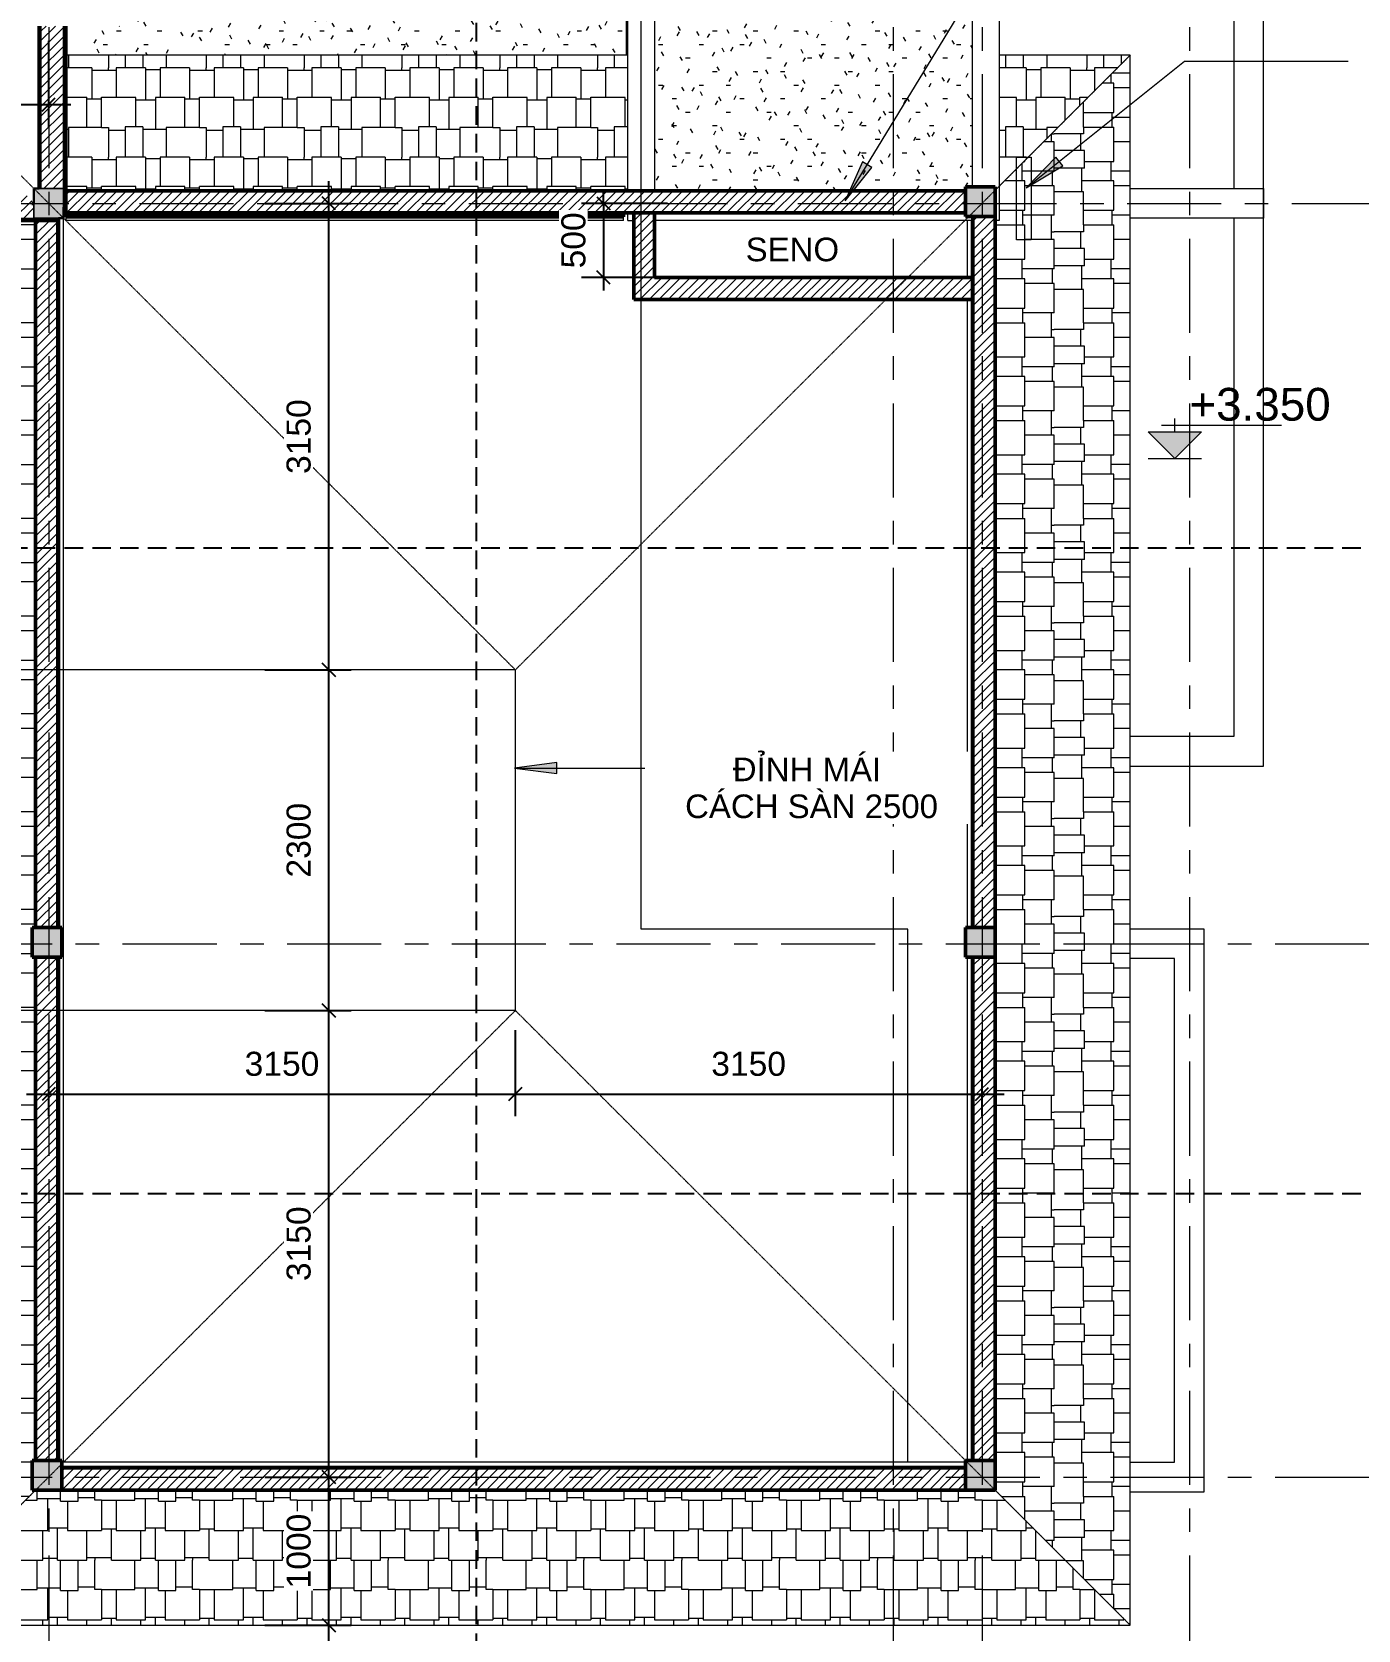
# Model space of a CAD drawing. Header units: millimetres. Extents: x 2164007 to 2324354, y -2513385 to -2308978.
# Drawn here: x 2262794 to 2271746, y -2392511 to -2381721 of the extents above; entities that cross this region are included whole.
import ezdxf

# ---------------------------------------------------------------- set-up
doc = ezdxf.new("R2010")
doc.units = ezdxf.units.MM
for name, pattern in [('DASHED2', [0.375, 0.25, -0.125]), ('Grid Line', [22.225, 12.7, -3.175, 3.175, -3.175]), ('HIDDEN2', [0.1875, 0.125, -0.0625]), ('IMPORT-ACAD_ISO10W100 _2_', [6, 4, -1, 0, -1])]:
    doc.linetypes.add(name, pattern=pattern)
for name, color, linetype, lineweight in [('A-ANNO-DIMS', 211, 'Continuous', 9), ('A-DETL', 8, 'Continuous', 9), ('A-DETL-GENF', 8, 'Continuous', 9), ('A-DETL-MEDM', 33, 'Continuous', 20), ('A-DETL-THIN', 151, 'Continuous', 9), ('A-DETL-WIDE', 214, 'Continuous', 50), ('A-FLOR', 8, 'Continuous', 13), ('A-FLOR-PATT', 8, 'Continuous', 13), ('A-ROOF', 8, 'Continuous', 13), ('A-ROOF-PATT', 8, 'Continuous', 13), ('A-WALL', 113, 'Continuous', 20), ('A-WALL-PATT', 8, 'Continuous', 50), ('G-ANNO-DIMS', 111, 'Continuous', 9), ('G-ANNO-TEXT', 231, 'Continuous', 9), ('S-COLS', 52, 'Continuous', 9), ('S-GRID', 8, 'Continuous', 9)]:
    doc.layers.add(name, color=color, linetype=linetype, lineweight=lineweight)
doc.layers.add('NETGIONG', color=21, linetype='HIDDEN2')
doc.styles.add('Arial_1', font='arial.ttf', dxfattribs={"height": 162.282934})
doc.styles.add('Arial_3', font='arial.ttf', dxfattribs={"height": 177.035928})
doc.dimstyles.new('Dim_dai_ca_vu_1', dxfattribs={"dimscale": 304.8, "dimtxt": 165, "dimasz": 0.292969, "dimexe": 0.492126, "dimexo": 0.0625, "dimgap": 0.393701, "dimtad": 1, "dimdec": 0, "dimzin": 0, "dimdsep": 46, "dimtxsty": 'Arial_1', "dimblk1": 'OBLIQUE', "dimblk2": 'OBLIQUE', "dimsah": 1, "dimcen": 0.09, "dimdle": 0.492126, "dimadec": 0, "dimazin": 0, "dimtfac": 1, "dimtdec": 4, "dimtix": 1, "dimtmove": 0, "dimatfit": 3, "dimfxl": 0.984252, "dimfxlon": 1, "dimtvp": 1, "dimtfill": 1, "dimtolj": 1, "dimtzin": 0, "dimarcsym": 2})
pattern_1 = [(0, (2260622.27, -2390948.96), (365.76, 91.44), [30.175, -244.145, 30.175, -244.145, -1463.04]), (0, (2260622.27, -2390948.96), (365.76, 91.44), [-548.64, 30.175, -518.465, 30.175, -244.145, -640.08]), (0, (2260622.27, -2390948.96), (365.76, 91.44), [-1371.6, 30.175, -152.705, 30.175, -427.025]), (120, (2260759.43, -2390903.24), (-262.06936, 271.03745), [30.175, -244.145, 30.175, -244.145, -1463.04]), (120, (2260759.43, -2390903.24), (-262.06936, 271.03745), [-548.64, 30.175, -518.465, 30.175, -244.145, -640.08]), (120, (2260759.43, -2390903.24), (-262.06936, 271.03745), [-1371.6, 30.175, -152.705, 30.175, -427.025]), (240, (2260805.15, -2390720.36), (-103.69064, -362.47745), [30.175, -244.145, 30.175, -244.145, -1463.04]), (240, (2260805.15, -2390720.36), (-103.69064, -362.47745), [-548.64, 30.175, -518.465, 30.175, -244.145, -640.08]), (240, (2260805.15, -2390720.36), (-103.69064, -362.47745), [-1371.6, 30.175, -152.705, 30.175, -427.025])]
pattern_2 = [(45, (2260622.267, -2390948.96), (-31.8198, 31.8198), [])]

# ---------------------------------------------------------------- blocks, each defined once
blk = doc.blocks.new('Floors 3 - Floors 3-1078498-TÂ_NG 2')
at = {"layer": 'A-FLOR'}
for p, q in [((10485, 4271), (10485, 12671)), ((10285, 11886), (10285, 8171)), ((10285, 7971), (10285, 4471)), ((10285, 4471), (9585, 4471)), ((9585, 4271), (10485, 4271))]:
    blk.add_line(p, q, dxfattribs=at)
blk = doc.blocks.new('Floors 4 - Floors 4-1083886-TÂ_NG 2')
at = {"layer": 'A-FLOR'}
for p, q in [((9585, 8171), (10485, 8171)), ((10485, 8171), (10485, 7971)), ((10485, 7971), (9585, 7971))]:
    blk.add_line(p, q, dxfattribs=at)
blk = doc.blocks.new('_Oblique')
at = {"color": 0, "linetype": 'ByBlock', "lineweight": -2}
blk.add_line((-0.5, -0.5), (0.5, 0.5), dxfattribs=at)
blk = doc.blocks.new('*D405')
at = {"layer": 'A-ANNO-DIMS', "color": 0, "lineweight": -2}
for p, q in [((2262907, -2381780), (2262907, -2382361)), ((2261807, -2382642), (2261807, -2382061)), ((2261657, -2382211), (2263057, -2382211))]:
    blk.add_line(p, q, dxfattribs=at)
at = {"layer": 'Defpoints', "color": 0}
for p in [(2262907, -2381761), (2262907, -2382211), (2261807, -2382661)]:
    blk.add_point(p, dxfattribs=at)
at = {"layer": 'A-ANNO-DIMS', "color": 0, "lineweight": -2, "xscale": 89.296875, "yscale": 89.296875, "zscale": 89.296875, "rotation": 180}
blk.add_blockref('_Oblique', (2261807, -2382211), dxfattribs=at)
at = {"layer": 'A-ANNO-DIMS', "color": 0, "lineweight": -2, "xscale": 89.296875, "yscale": 89.296875, "zscale": 89.296875}
blk.add_blockref('_Oblique', (2262907, -2382211), dxfattribs=at)
at = {"layer": 'A-ANNO-DIMS', "color": 0, "insert": (2262357, -2382008), "char_height": 162.3, "attachment_point": 5, "style": 'Arial_1', "bg_fill": 3, "box_fill_scale": 1.1, "bg_fill_color": 256, "bg_fill_true_color": 13158600, "bg_fill_transparency": 8895380}
blk.add_mtext('\\A1;1100', dxfattribs=at)
blk = doc.blocks.new('Spot Elevations - M_Spot Elevation - Exterior Filled 2-332856-TÂ_NG 2')
at = {"layer": 'G-ANNO-DIMS'}
blk.add_hatch(color=256, dxfattribs=at).paths.add_polyline_path([(2, 2), (0, 0), (-2, 2)], flags=0)
for p, q in [((-1, 2.5), (8, 2.5)), ((0, 2), (0, 3)), ((0, 0), (-2, 2)), ((-2, 2), (2, 2)), ((2, 2), (0, 0)), ((-2, 0), (2, 0))]:
    blk.add_line(p, q, dxfattribs=at)
blk = doc.blocks.new('*D450')
at = {"layer": 'A-ANNO-DIMS', "color": 0, "lineweight": -2}
for p, q in [((2264798, -2392628), (2264798, -2391328)), ((2264367, -2391478), (2264948, -2391478)), ((2264367, -2392478), (2264948, -2392478))]:
    blk.add_line(p, q, dxfattribs=at)
at = {"layer": 'Defpoints', "color": 0}
for p in [(2264348, -2391478), (2264798, -2391478), (2264348, -2392478)]:
    blk.add_point(p, dxfattribs=at)
at = {"layer": 'A-ANNO-DIMS', "color": 0, "lineweight": -2, "xscale": 89.296875, "yscale": 89.296875, "zscale": 89.296875}
for p, rotation in [((2264798, -2391478), 90), ((2264798, -2392478), 270)]:
    blk.add_blockref('_Oblique', p, dxfattribs=dict(at, rotation=rotation))
at = {"layer": 'A-ANNO-DIMS', "color": 0, "insert": (2264595, -2391978), "char_height": 162.3, "attachment_point": 5, "rotation": 90, "style": 'Arial_1', "bg_fill": 3, "box_fill_scale": 1.1, "bg_fill_color": 256, "bg_fill_true_color": 13158600, "bg_fill_transparency": 7334732}
blk.add_mtext('\\A1;1000', dxfattribs=at)
blk = doc.blocks.new('*D451')
at = {"layer": 'A-ANNO-DIMS', "color": 0, "lineweight": -2}
for p, q in [((2264798, -2391628), (2264798, -2388178)), ((2264367, -2388328), (2264948, -2388328)), ((2264367, -2391478), (2264948, -2391478))]:
    blk.add_line(p, q, dxfattribs=at)
at = {"layer": 'Defpoints', "color": 0}
for p in [(2264348, -2388328), (2264798, -2388328), (2264348, -2391478)]:
    blk.add_point(p, dxfattribs=at)
at = {"layer": 'A-ANNO-DIMS', "color": 0, "lineweight": -2, "xscale": 89.296875, "yscale": 89.296875, "zscale": 89.296875}
for p, rotation in [((2264798, -2388328), 90), ((2264798, -2391478), 270)]:
    blk.add_blockref('_Oblique', p, dxfattribs=dict(at, rotation=rotation))
at = {"layer": 'A-ANNO-DIMS', "color": 0, "insert": (2264595, -2389903), "char_height": 162.3, "attachment_point": 5, "rotation": 90, "style": 'Arial_1', "bg_fill": 3, "box_fill_scale": 1.1, "bg_fill_color": 256, "bg_fill_true_color": 13158600, "bg_fill_transparency": 8901056}
blk.add_mtext('\\A1;3150', dxfattribs=at)
blk = doc.blocks.new('*D452')
at = {"layer": 'A-ANNO-DIMS', "color": 0, "lineweight": -2}
for p, q in [((2264798, -2388478), (2264798, -2385878)), ((2264367, -2386028), (2264948, -2386028)), ((2264367, -2388328), (2264948, -2388328))]:
    blk.add_line(p, q, dxfattribs=at)
at = {"layer": 'Defpoints', "color": 0}
for p in [(2264348, -2386028), (2264798, -2386028), (2264348, -2388328)]:
    blk.add_point(p, dxfattribs=at)
at = {"layer": 'A-ANNO-DIMS', "color": 0, "lineweight": -2, "xscale": 89.296875, "yscale": 89.296875, "zscale": 89.296875}
for p, rotation in [((2264798, -2386028), 90), ((2264798, -2388328), 270)]:
    blk.add_blockref('_Oblique', p, dxfattribs=dict(at, rotation=rotation))
at = {"layer": 'A-ANNO-DIMS', "color": 0, "insert": (2264595, -2387178), "char_height": 162.3, "attachment_point": 5, "rotation": 90, "style": 'Arial_1', "bg_fill": 3, "box_fill_scale": 1.1, "bg_fill_color": 256, "bg_fill_true_color": 13158600, "bg_fill_transparency": 7322064}
blk.add_mtext('\\A1;2300', dxfattribs=at)
blk = doc.blocks.new('*D453')
at = {"layer": 'A-ANNO-DIMS', "color": 0, "lineweight": -2}
for p, q in [((2264798, -2386178), (2264798, -2382728)), ((2264367, -2382878), (2264948, -2382878)), ((2264367, -2386028), (2264948, -2386028))]:
    blk.add_line(p, q, dxfattribs=at)
at = {"layer": 'Defpoints', "color": 0}
for p in [(2264348, -2382878), (2264798, -2382878), (2264348, -2386028)]:
    blk.add_point(p, dxfattribs=at)
at = {"layer": 'A-ANNO-DIMS', "color": 0, "lineweight": -2, "xscale": 89.296875, "yscale": 89.296875, "zscale": 89.296875}
for p, rotation in [((2264798, -2382878), 90), ((2264798, -2386028), 270)]:
    blk.add_blockref('_Oblique', p, dxfattribs=dict(at, rotation=rotation))
at = {"layer": 'A-ANNO-DIMS', "color": 0, "insert": (2264595, -2384453), "char_height": 162.3, "attachment_point": 5, "rotation": 90, "style": 'Arial_1', "bg_fill": 3, "box_fill_scale": 1.1, "bg_fill_color": 256, "bg_fill_true_color": 13158600, "bg_fill_transparency": 7318336}
blk.add_mtext('\\A1;3150', dxfattribs=at)
blk = doc.blocks.new('*D454')
at = {"layer": 'A-ANNO-DIMS', "color": 0, "lineweight": -2}
for p, q in [((2262907, -2388461), (2262907, -2389042)), ((2266057, -2388461), (2266057, -2389042)), ((2262757, -2388892), (2266207, -2388892))]:
    blk.add_line(p, q, dxfattribs=at)
at = {"layer": 'Defpoints', "color": 0}
for p in [(2262907, -2388442), (2266057, -2388442), (2266057, -2388892)]:
    blk.add_point(p, dxfattribs=at)
at = {"layer": 'A-ANNO-DIMS', "color": 0, "lineweight": -2, "xscale": 89.296875, "yscale": 89.296875, "zscale": 89.296875, "rotation": 180}
blk.add_blockref('_Oblique', (2262907, -2388892), dxfattribs=at)
at = {"layer": 'A-ANNO-DIMS', "color": 0, "lineweight": -2, "xscale": 89.296875, "yscale": 89.296875, "zscale": 89.296875}
blk.add_blockref('_Oblique', (2266057, -2388892), dxfattribs=at)
at = {"layer": 'A-ANNO-DIMS', "color": 0, "insert": (2264482, -2388689), "char_height": 162.3, "attachment_point": 5, "style": 'Arial_1', "bg_fill": 3, "box_fill_scale": 1.1, "bg_fill_color": 256, "bg_fill_true_color": 13158600, "bg_fill_transparency": 7313888}
blk.add_mtext('\\A1;3150', dxfattribs=at)
blk = doc.blocks.new('*D455')
at = {"layer": 'A-ANNO-DIMS', "color": 0, "lineweight": -2}
for p, q in [((2266057, -2388461), (2266057, -2389042)), ((2269207, -2388461), (2269207, -2389042)), ((2265907, -2388892), (2269357, -2388892))]:
    blk.add_line(p, q, dxfattribs=at)
at = {"layer": 'Defpoints', "color": 0}
for p in [(2266057, -2388442), (2269207, -2388442), (2269207, -2388892)]:
    blk.add_point(p, dxfattribs=at)
at = {"layer": 'A-ANNO-DIMS', "color": 0, "lineweight": -2, "xscale": 89.296875, "yscale": 89.296875, "zscale": 89.296875, "rotation": 180}
blk.add_blockref('_Oblique', (2266057, -2388892), dxfattribs=at)
at = {"layer": 'A-ANNO-DIMS', "color": 0, "lineweight": -2, "xscale": 89.296875, "yscale": 89.296875, "zscale": 89.296875}
blk.add_blockref('_Oblique', (2269207, -2388892), dxfattribs=at)
at = {"layer": 'A-ANNO-DIMS', "color": 0, "insert": (2267632, -2388689), "char_height": 162.3, "attachment_point": 5, "style": 'Arial_1', "bg_fill": 3, "box_fill_scale": 1.1, "bg_fill_color": 256, "bg_fill_true_color": 13158600, "bg_fill_transparency": 8901392}
blk.add_mtext('\\A1;3150', dxfattribs=at)
blk = doc.blocks.new('*D456')
at = {"layer": 'A-ANNO-DIMS', "color": 0, "lineweight": -2}
for p, q in [((2267084, -2382878), (2266503, -2382878)), ((2266653, -2382878), (2266653, -2382789)), ((2266653, -2382878), (2266653, -2383378)), ((2267084, -2383378), (2266503, -2383378)), ((2266653, -2383378), (2266653, -2383467))]:
    blk.add_line(p, q, dxfattribs=at)
at = {"layer": 'Defpoints', "color": 0}
for p in [(2267103, -2382878), (2266653, -2383378), (2267103, -2383378)]:
    blk.add_point(p, dxfattribs=at)
at = {"layer": 'A-ANNO-DIMS', "color": 0, "lineweight": -2, "xscale": 89.296875, "yscale": 89.296875, "zscale": 89.296875}
for p, rotation in [((2266653, -2382878), 270), ((2266653, -2383378), 90)]:
    blk.add_blockref('_Oblique', p, dxfattribs=dict(at, rotation=rotation))
at = {"layer": 'A-ANNO-DIMS', "color": 0, "insert": (2266450, -2383128), "char_height": 162.3, "attachment_point": 5, "rotation": 90, "style": 'Arial_1', "bg_fill": 3, "box_fill_scale": 1.1, "bg_fill_color": 256, "bg_fill_true_color": 13158600, "bg_fill_transparency": 8901900}
blk.add_mtext('\\A1;500', dxfattribs=at)

msp = doc.modelspace()

# ---------------------------------------------------------------- hatches: boundary and pattern name
at = {"layer": 'A-DETL-GENF'}
for points in [[(2269296.3, -2382966.9), (2269296.3, -2382766.9), (2269096.3, -2382766.9), (2269096.3, -2382966.9)], [(2262996.3, -2387966.9), (2262996.3, -2387766.9), (2262796.3, -2387766.9), (2262796.3, -2387966.9)], [(2269296.3, -2387966.9), (2269296.3, -2387766.9), (2269096.3, -2387766.9), (2269096.3, -2387966.9)], [(2262996.3, -2391566.9), (2262996.3, -2391366.9), (2262796.3, -2391366.9), (2262796.3, -2391566.9)], [(2269296.3, -2391566.9), (2269296.3, -2391366.9), (2269096.3, -2391366.9), (2269096.3, -2391566.9)]]:
    msp.add_hatch(color=7, dxfattribs=at).paths.add_polyline_path(points, flags=0)
h = msp.add_hatch(dxfattribs=at)
h.set_pattern_fill('FP_6', style=0, pattern_type=2)
h.set_pattern_definition(pattern_2)
h.paths.add_polyline_path([(2269096.3, -2391566.9), (2269096.3, -2391416.9), (2262996.3, -2391416.9), (2262996.3, -2391566.9), (2266914, -2391566.9)], flags=0)
h.paths.add_polyline_path([(2269292.8, -2391366.9), (2269296.3, -2391366.9), (2269296.3, -2387966.9), (2269146.3, -2387966.9), (2269146.3, -2391366.9)], flags=0)
h.paths.add_polyline_path([(2262818.5, -2391366.9), (2262968.5, -2391366.9), (2262968.5, -2387966.9), (2262818.5, -2387966.9)], flags=0)
h.paths.add_polyline_path([(2269146.3, -2387766.9), (2269296.3, -2387766.9), (2269296.3, -2382966.9), (2269146.3, -2382966.9), (2269146.3, -2386717.1)], flags=0)
h.paths.add_polyline_path([(2262968.5, -2387766.9), (2262968.5, -2382993), (2262818.5, -2382993), (2262818.5, -2387766.9), (2262903.5, -2387766.9)], flags=0)
h.paths.add_polyline_path([(2269096.3, -2382943), (2269096.3, -2382793), (2263022.4, -2382793), (2263022.4, -2382943), (2266997.4, -2382943)], flags=0)
h = msp.add_hatch(dxfattribs=at)
h.set_pattern_fill('FP_6', style=0, pattern_type=2)
h.set_pattern_definition(pattern_2)
h.paths.add_polyline_path([(2269142.4, -2383528), (2269142.4, -2383378), (2266997.4, -2383378), (2266997.4, -2382943), (2266857.4, -2382943), (2266857.4, -2383528), (2266914, -2383528)], flags=0)
at = {"layer": 'A-FLOR-PATT', "lineweight": 9}
h = msp.add_hatch(dxfattribs=at)
h.set_pattern_fill('FP_5', color=256, style=0, pattern_type=2)
h.set_pattern_definition(pattern_1)
h.paths.add_polyline_path([(2266807.4, -2381878), (2266807.4, -2379030.5), (2263022.4, -2379030.5), (2263022.4, -2380530.5), (2263459.9, -2380530.5), (2263459.9, -2381680.5), (2263022.4, -2381680.5), (2263022.4, -2381878), (2265421, -2381878)], flags=0)
h = msp.add_hatch(dxfattribs=at)
h.set_pattern_fill('FP_5', color=256, style=0, pattern_type=2)
h.set_pattern_definition(pattern_1)
h.paths.add_polyline_path([(2266997.4, -2382793), (2269096.3, -2382793), (2269096.3, -2382766.9), (2269142.4, -2382766.9), (2269142.4, -2379043), (2267537.4, -2379043), (2267537.4, -2379608), (2266997.4, -2379608)], flags=0)
h.paths.add_polyline_path([(2267337.4, -2379548), (2267477.4, -2379548), (2267477.4, -2379043), (2267337.4, -2379043), (2267337.4, -2379408), (2266997.4, -2379408), (2266997.4, -2379548), (2267277.4, -2379548)], flags=0)
h.paths.add_polyline_path([(2267277.4, -2379348), (2267277.4, -2379043), (2266997.4, -2379043), (2266997.4, -2379348)], flags=0)
at = {"layer": 'A-ROOF-PATT', "lineweight": 9}
h = msp.add_hatch(dxfattribs=at)
h.set_pattern_fill('FP_2', color=256, style=0, pattern_type=2)
h.set_pattern_definition([(180, (2260622.27, -2389208.8), (-660.4, -602.233), [66.04, -594.36]), (180, (2260556.2, -2389190.73), (-660.4, -602.233), [198.12, -462.28]), (180, (2260358.1, -2389202.8), (-660.4, -602.233), [99.06, -561.34]), (180, (2260259.05, -2389190.73), (-660.4, -602.233), [198.12, -462.28]), (180, (2260060.9, -2389208.8), (-660.4, -602.233), [99.06, -561.34]), (180, (2260523.2, -2389389.47), (-660.4, -602.233), [198.12, -462.28]), (180, (2260622.27, -2389401.5), (-660.4, -602.233), [99.06, -561.34]), (180, (2260325.1, -2389407.54), (-660.4, -602.233), [132.08, -528.32]), (180, (2260193, -2389389.47), (-660.4, -602.233), [231.14, -429.26]), (180, (2260622.27, -2389594.2), (-660.4, -602.233), [224.536, -435.864]), (180, (2260397.73, -2389606.3), (-660.4, -602.233), [158.496, -501.904]), (180, (2260239.24, -2389588.2), (-660.4, -602.233), [118.872, -541.528]), (180, (2260120.36, -2389612.3), (-660.4, -602.233), [112.268, -548.132]), (0, (2259961.87, -2389594.2), (660.4, 602.233), [46.228, -614.172]), (270, (2260556.2, -2389190.7), (660.4, -602.233), [210.782, -391.45]), (270, (2260358.1, -2389190.7), (660.4, -602.233), [198.737, -403.496]), (270, (2260259.05, -2389190.7), (660.4, -602.233), [216.804, -385.43]), (270, (2260060.9, -2389190.7), (660.4, -602.233), [198.737, -403.496]), (270, (2260325.1, -2389389.5), (660.4, -602.233), [216.804, -385.43]), (270, (2260397.7, -2389594.2), (660.4, -602.233), [198.737, -403.496]), (270, (2260239.24, -2389588.2), (660.4, -602.233), [204.76, -397.474]), (90, (2260622.3, -2389594.2), (-660.4, 602.233), [204.76, -397.474]), (90, (2260523.2, -2389594.2), (-660.4, 602.233), [204.76, -397.474]), (90, (2260193, -2389588.2), (-660.4, 602.233), [198.737, -403.496]), (270, (2260008.1, -2389594.2), (660.4, -602.233), [198.737, -403.496]), (270, (2260120.36, -2389588.2), (660.4, -602.233), [204.76, -397.474]), (90, (2260008.1, -2389208.8), (-660.4, 602.233), [18.067, -584.166])])
h.paths.add_polyline_path([(2263029.9, -2382793), (2266817.4, -2382793), (2266817.4, -2381878), (2263022.4, -2381878), (2263022.4, -2382793)], flags=0)
h.paths.add_polyline_path([(2269322.4, -2382763), (2270207.4, -2381878), (2269322.4, -2381878)], flags=0)
h = msp.add_hatch(dxfattribs=at)
h.set_pattern_fill('FP_1', color=256, style=0, pattern_type=2)
h.set_pattern_definition([(90, (2262449, -2390948.96), (-602.233, 660.4), [66.04, -594.36]), (90, (2262467.1, -2390882.9), (-602.233, 660.4), [198.12, -462.28]), (90, (2262455.03, -2390684.8), (-602.233, 660.4), [99.06, -561.34]), (90, (2262467.1, -2390585.74), (-602.233, 660.4), [198.12, -462.28]), (90, (2262449, -2390387.6), (-602.233, 660.4), [99.06, -561.34]), (90, (2262268.34, -2390849.9), (-602.233, 660.4), [198.12, -462.28]), (90, (2262256.3, -2390948.96), (-602.233, 660.4), [99.06, -561.34]), (90, (2262250.3, -2390651.8), (-602.233, 660.4), [132.08, -528.32]), (90, (2262268.34, -2390519.7), (-602.233, 660.4), [231.14, -429.26]), (90, (2262063.6, -2390948.96), (-602.233, 660.4), [224.536, -435.864]), (90, (2262051.54, -2390724.4), (-602.233, 660.4), [158.496, -501.904]), (90, (2262069.6, -2390565.9), (-602.233, 660.4), [118.872, -541.528]), (90, (2262045.5, -2390447.06), (-602.233, 660.4), [112.268, -548.132]), (270, (2262063.6, -2390288.56), (602.233, -660.4), [46.228, -614.172]), (180, (2262467.1, -2390882.9), (-602.233, -660.4), [210.782, -391.45]), (180, (2262467.1, -2390684.8), (-602.233, -660.4), [198.737, -403.496]), (180, (2262467.1, -2390585.74), (-602.233, -660.4), [216.804, -385.43]), (180, (2262467.1, -2390387.6), (-602.233, -660.4), [198.737, -403.496]), (180, (2262268.34, -2390651.8), (-602.233, -660.4), [216.804, -385.43]), (180, (2262063.6, -2390724.4), (-602.233, -660.4), [198.737, -403.496]), (180, (2262069.6, -2390565.9), (-602.233, -660.4), [204.76, -397.474]), (0, (2262063.6, -2390948.96), (602.233, 660.4), [204.76, -397.474]), (0, (2262063.6, -2390849.9), (602.233, 660.4), [204.76, -397.474]), (0, (2262069.6, -2390519.7), (602.233, 660.4), [198.737, -403.496]), (180, (2262063.6, -2390334.8), (-602.233, -660.4), [198.737, -403.496]), (180, (2262069.6, -2390447.06), (-602.233, -660.4), [204.76, -397.474]), (0, (2262449, -2390334.8), (602.233, 660.4), [18.067, -584.166])])
h.paths.add_polyline_path([(2270207.4, -2392478), (2270207.4, -2381878), (2269322.4, -2382763), (2269322.4, -2382993), (2269296.3, -2382993), (2269296.3, -2391566.9)], flags=0)
h = msp.add_hatch(dxfattribs=at)
h.set_pattern_fill('FP_4', color=256, style=0, pattern_type=2)
h.set_pattern_definition([(270, (2260626.06, -2390948.96), (602.233, -660.4), [66.04, -594.36]), (270, (2260608, -2391015), (602.233, -660.4), [198.12, -462.28]), (270, (2260620.04, -2391213.1), (602.233, -660.4), [99.06, -561.34]), (270, (2260608, -2391312.2), (602.233, -660.4), [198.12, -462.28]), (270, (2260626.06, -2391510.3), (602.233, -660.4), [99.06, -561.34]), (270, (2260806.7, -2391048), (602.233, -660.4), [198.12, -462.28]), (270, (2260818.8, -2390948.96), (602.233, -660.4), [99.06, -561.34]), (270, (2260824.8, -2391246.14), (602.233, -660.4), [132.08, -528.32]), (270, (2260806.7, -2391378.2), (602.233, -660.4), [231.14, -429.26]), (270, (2261011.5, -2390948.96), (602.233, -660.4), [224.536, -435.864]), (270, (2261023.53, -2391173.5), (602.233, -660.4), [158.496, -501.904]), (270, (2261005.46, -2391332), (602.233, -660.4), [118.87, -541.53]), (270, (2261029.55, -2391450.87), (602.233, -660.4), [112.27, -548.13]), (90, (2261011.5, -2391609.36), (-602.233, 660.4), [46.23, -614.17]), (0, (2260608, -2391015), (602.233, 660.4), [210.78, -391.45]), (0, (2260608, -2391213.1), (602.233, 660.4), [198.737, -403.496]), (0, (2260608, -2391312.2), (602.233, 660.4), [216.804, -385.43]), (0, (2260608, -2391510.3), (602.233, 660.4), [198.737, -403.496]), (0, (2260806.7, -2391246.14), (602.233, 660.4), [216.804, -385.43]), (0, (2261011.5, -2391173.5), (602.233, 660.4), [198.737, -403.496]), (0, (2261005.46, -2391332), (602.233, 660.4), [204.76, -397.474]), (180, (2261011.5, -2390948.96), (-602.233, -660.4), [204.76, -397.474]), (180, (2261011.5, -2391048), (-602.233, -660.4), [204.76, -397.474]), (180, (2261005.46, -2391378.2), (-602.233, -660.4), [198.737, -403.496]), (0, (2261011.5, -2391563.13), (602.233, 660.4), [198.737, -403.496]), (0, (2261005.46, -2391450.87), (602.233, 660.4), [204.76, -397.474]), (180, (2260626.06, -2391563.13), (-602.233, -660.4), [18.067, -584.166])])
h.paths.add_polyline_path([(2261907.4, -2392478), (2262818.5, -2391566.9), (2262796.3, -2391566.9), (2262796.3, -2391366.9), (2262818.5, -2391366.9), (2262818.5, -2387966.9), (2262796.3, -2387966.9), (2262796.3, -2387766.9), (2262818.5, -2387766.9), (2262818.5, -2382993), (2261907.4, -2382993), (2261907.4, -2391588.5)], flags=0)
h = msp.add_hatch(dxfattribs=at)
h.set_pattern_fill('FP_3', color=256, style=0, pattern_type=2)
h.set_pattern_definition([(0, (2260622.27, -2391419.1), (660.4, 602.233), [66.04, -594.36]), (0, (2260688.3, -2391437.14), (660.4, 602.233), [198.12, -462.28]), (0, (2260886.4, -2391425.1), (660.4, 602.233), [99.06, -561.34]), (0, (2260985.5, -2391437.14), (660.4, 602.233), [198.12, -462.28]), (0, (2261183.6, -2391419.1), (660.4, 602.233), [99.06, -561.34]), (0, (2260721.3, -2391238.4), (660.4, 602.233), [198.12, -462.28]), (0, (2260622.27, -2391226.36), (660.4, 602.233), [99.06, -561.34]), (0, (2260919.45, -2391220.33), (660.4, 602.233), [132.08, -528.32]), (0, (2261051.5, -2391238.4), (660.4, 602.233), [231.14, -429.26]), (0, (2260622.27, -2391033.64), (660.4, 602.233), [224.536, -435.864]), (0, (2260846.8, -2391021.6), (660.4, 602.233), [158.496, -501.904]), (0, (2261005.3, -2391039.66), (660.4, 602.233), [118.872, -541.528]), (0, (2261124.2, -2391015.6), (660.4, 602.233), [112.27, -548.13]), (180, (2261282.67, -2391033.64), (-660.4, -602.233), [46.23, -614.17]), (90, (2260688.3, -2391437.14), (-660.4, 602.233), [210.782, -391.45]), (90, (2260886.4, -2391437.14), (-660.4, 602.233), [198.737, -403.496]), (90, (2260985.5, -2391437.14), (-660.4, 602.233), [216.804, -385.43]), (90, (2261183.6, -2391437.14), (-660.4, 602.233), [198.737, -403.496]), (90, (2260919.45, -2391238.4), (-660.4, 602.233), [216.804, -385.43]), (90, (2260846.8, -2391033.64), (-660.4, 602.233), [198.737, -403.496]), (90, (2261005.3, -2391039.66), (-660.4, 602.233), [204.76, -397.474]), (270, (2260622.3, -2391033.64), (660.4, -602.233), [204.76, -397.474]), (270, (2260721.3, -2391033.64), (660.4, -602.233), [204.76, -397.474]), (270, (2261051.5, -2391039.66), (660.4, -602.233), [198.737, -403.496]), (90, (2261236.44, -2391033.64), (-660.4, 602.233), [198.737, -403.496]), (90, (2261124.2, -2391039.66), (-660.4, 602.233), [204.76, -397.474]), (270, (2261236.44, -2391419.1), (660.4, -602.233), [18.067, -584.166])])
h.paths.add_polyline_path([(2261907.4, -2392478), (2270207.4, -2392478), (2269296.3, -2391566.9), (2262818.5, -2391566.9), (2262796.3, -2391589.1)], flags=0)
at = {"layer": 'A-WALL-PATT', "lineweight": 9}
h = msp.add_hatch(dxfattribs=at)
h.set_pattern_fill('FP_6', color=256, style=0, pattern_type=2)
h.set_pattern_definition(pattern_2)
h.paths.add_polyline_path([(2263007.4, -2382778), (2263007.4, -2381680.5), (2262857.4, -2381680.5), (2262857.4, -2382778), (2262957.4, -2382778)], flags=0)
h = msp.add_hatch(dxfattribs=at)
h.set_pattern_fill('FP_6', color=256, style=0, pattern_type=2)
h.set_pattern_definition(pattern_2)
h.paths.add_polyline_path([(2262807.4, -2382978), (2262807.4, -2382878), (2262792.4, -2382878), (2262792.4, -2382828), (2261807.4, -2382828), (2261807.4, -2382978), (2262792.4, -2382978)], flags=0)
h = msp.add_hatch(dxfattribs=at)
h.set_pattern_fill('FP_6', color=256, style=0, pattern_type=2)
h.set_pattern_definition(pattern_2)
h.paths.add_polyline_path([(2266787.4, -2382953), (2266787.4, -2382943), (2263022.4, -2382943), (2263022.4, -2382953), (2264350.1, -2382953)], flags=0)
h.paths.add_polyline_path([(2263022.4, -2382903), (2263022.4, -2382803), (2263007.4, -2382803), (2263007.4, -2382903)], flags=0)
h = msp.add_hatch(dxfattribs=at)
h.set_pattern_fill('FP_6', color=256, style=0, pattern_type=2)
h.set_pattern_definition(pattern_2)
h.paths.add_polyline_path([(2262957.4, -2382993), (2262957.4, -2382978), (2262857.4, -2382978), (2262857.4, -2382993), (2262907.4, -2382993)], flags=0)
at = {"layer": 'G-ANNO-TEXT'}
for points in [[(2269505.2, -2382772.7), (2269752, -2382623.8), (2269705, -2382565)], [(2268283, -2382861), (2268463.8, -2382636.6), (2268399.6, -2382597.4)], [(2266051.2, -2386691), (2266336.9, -2386728.6), (2266336.9, -2386653.4)]]:
    msp.add_hatch(color=7, dxfattribs=at).paths.add_polyline_path(points, flags=0)
at = {"layer": 'S-COLS'}
msp.add_hatch(color=256, dxfattribs=at).paths.add_polyline_path([(2262807.4, -2382978), (2263007.4, -2382978), (2263007.4, -2382778), (2262807.4, -2382778), (2262807.4, -2382878)], flags=0)

# ---------------------------------------------------------------- linework, layer by layer
at = {"layer": 'A-DETL', "linetype": 'IMPORT-ACAD_ISO10W100 _2_'}
for p, q in [((2266907.4, -2383903), (2266907.4, -2375803)), ((2261907.4, -2381878), (2266057.4, -2386028)), ((2270207.4, -2381878), (2266057.4, -2386028)), ((2266057.4, -2386028), (2261757.4, -2386028)), ((2266057.4, -2388328), (2266057.4, -2386028)), ((2266057.4, -2388328), (2261657.4, -2388328)), ((2261907.4, -2392478), (2266057.4, -2388328)), ((2270207.4, -2392478), (2266057.4, -2388328))]:
    msp.add_line(p, q, dxfattribs=at)
at = {"layer": 'A-DETL-MEDM'}
for p, q in [((2269440.7, -2382566.2), (2269540, -2382566.2)), ((2269440.7, -2383123.2), (2269440.7, -2382566.2)), ((2269540, -2382566.2), (2269540, -2383123.2)), ((2269540, -2383123.2), (2269440.7, -2383123.2))]:
    msp.add_line(p, q, dxfattribs=at)
at = {"layer": 'A-DETL-THIN'}
for p, q in [((2270507.4, -2387978), (2270207.4, -2387978)), ((2270507.4, -2391378), (2270507.4, -2387978)), ((2270207.4, -2391378), (2270507.4, -2391378))]:
    msp.add_line(p, q, dxfattribs=at)
at = {"layer": 'A-DETL-WIDE'}
for p, q in [((2269296.3, -2382766.9), (2269096.3, -2382766.9)), ((2269096.3, -2382766.9), (2269096.3, -2382966.9)), ((2269296.3, -2382966.9), (2269296.3, -2382766.9)), ((2269096.3, -2382793), (2263022.4, -2382793)), ((2263022.4, -2382793), (2263022.4, -2382943)), ((2262968.5, -2382993), (2262818.5, -2382993)), ((2262818.5, -2382993), (2262818.5, -2387766.9)), ((2262968.5, -2387766.9), (2262968.5, -2382993)), ((2263022.4, -2382943), (2266857.4, -2382943)), ((2266997.4, -2382943), (2266857.4, -2382943)), ((2266857.4, -2382943), (2266857.4, -2383528)), ((2266997.4, -2382943), (2269096.3, -2382943)), ((2266997.4, -2383378), (2266997.4, -2382943)), ((2269096.3, -2382966.9), (2269296.3, -2382966.9)), ((2269146.3, -2382966.9), (2269146.3, -2387766.9)), ((2269296.3, -2387766.9), (2269296.3, -2382966.9)), ((2269142.4, -2383378), (2266997.4, -2383378)), ((2269142.4, -2383528), (2269142.4, -2383378)), ((2266857.4, -2383528), (2269142.4, -2383528)), ((2262996.3, -2387766.9), (2262796.3, -2387766.9)), ((2262796.3, -2387766.9), (2262796.3, -2387966.9)), ((2262996.3, -2387966.9), (2262996.3, -2387766.9)), ((2269296.3, -2387766.9), (2269096.3, -2387766.9)), ((2269096.3, -2387766.9), (2269096.3, -2387966.9)), ((2269296.3, -2387966.9), (2269296.3, -2387766.9)), ((2262796.3, -2387966.9), (2262996.3, -2387966.9)), ((2262818.5, -2387966.9), (2262818.5, -2391366.9)), ((2262968.5, -2391366.9), (2262968.5, -2387966.9)), ((2269096.3, -2387966.9), (2269296.3, -2387966.9)), ((2269146.3, -2387966.9), (2269146.3, -2391366.9)), ((2269296.3, -2391366.9), (2269296.3, -2387966.9)), ((2262996.3, -2391366.9), (2262796.3, -2391366.9)), ((2262796.3, -2391366.9), (2262796.3, -2391566.9)), ((2262996.3, -2391566.9), (2262996.3, -2391366.9)), ((2269096.3, -2391416.9), (2262996.3, -2391416.9)), ((2269296.3, -2391366.9), (2269096.3, -2391366.9)), ((2269096.3, -2391366.9), (2269096.3, -2391566.9)), ((2269296.3, -2391566.9), (2269296.3, -2391366.9)), ((2262796.3, -2391566.9), (2262996.3, -2391566.9)), ((2262996.3, -2391566.9), (2269096.3, -2391566.9)), ((2269096.3, -2391566.9), (2269296.3, -2391566.9))]:
    msp.add_line(p, q, dxfattribs=at)
at = {"layer": 'A-FLOR'}
for p, q in [((2266807.4, -2381878), (2266807.4, -2379030.5)), ((2263007.4, -2391378), (2263007.4, -2382978)), ((2269107.4, -2382993), (2269107.4, -2383378)), ((2266907.4, -2387778), (2266907.4, -2383528)), ((2269107.4, -2383528), (2269107.4, -2387766.9)), ((2268707.4, -2387778), (2266907.4, -2387778)), ((2268707.4, -2391378), (2268707.4, -2387778)), ((2270707.4, -2387778), (2270207.4, -2387778)), ((2270707.4, -2391578), (2270707.4, -2387778)), ((2269107.4, -2387966.9), (2269107.4, -2391366.9)), ((2269096.3, -2391378), (2263007.4, -2391378)), ((2270207.4, -2391578), (2270707.4, -2391578))]:
    msp.add_line(p, q, dxfattribs=at)
at = {"layer": 'A-ROOF'}
for p, q in [((2266817.4, -2381878), (2263022.4, -2381878)), ((2270207.4, -2381878), (2269322.4, -2382763)), ((2270207.4, -2381878), (2269322.4, -2381878)), ((2270207.4, -2392478), (2270207.4, -2381878)), ((2262818.5, -2391566.9), (2261907.4, -2392478)), ((2269296.3, -2391566.9), (2270207.4, -2392478)), ((2261907.4, -2392478), (2270207.4, -2392478))]:
    msp.add_line(p, q, dxfattribs=at)
at = {"layer": 'A-WALL'}
for p, q in [((2266817.4, -2382793), (2266817.4, -2378863)), ((2269322.4, -2378863), (2269322.4, -2382993)), ((2266997.4, -2379043), (2266997.4, -2382793)), ((2269142.4, -2382766.9), (2269142.4, -2379043)), ((2262842.4, -2382778), (2263007.4, -2382778)), ((2263007.4, -2382778), (2263007.4, -2382788)), ((2263007.4, -2382788), (2263022.4, -2382788)), ((2262807.4, -2382978), (2262807.4, -2382878)), ((2263007.4, -2382803), (2263007.4, -2382903)), ((2263007.4, -2382803), (2263022.4, -2382803)), ((2262972.4, -2382978), (2262807.4, -2382978)), ((2263022.4, -2382968), (2263022.4, -2382993)), ((2266787.4, -2382993), (2263022.4, -2382993)), ((2266787.4, -2382993), (2266787.4, -2382968)), ((2266817.4, -2382993), (2266817.4, -2382943)), ((2266817.4, -2382993), (2266857.4, -2382993)), ((2269146.3, -2382993), (2266997.4, -2382993)), ((2269322.4, -2382993), (2269296.3, -2382993))]:
    msp.add_line(p, q, dxfattribs=at)
at = {"layer": 'A-WALL', "lineweight": 50}
for p, q in [((2262842.4, -2381680.5), (2262842.4, -2382778)), ((2263022.4, -2382793), (2263022.4, -2381680.5)), ((2262807.4, -2382878), (2262792.4, -2382878)), ((2261807.4, -2382993), (2262818.5, -2382993)), ((2262972.4, -2387766.9), (2262972.4, -2382978)), ((2263007.4, -2382903), (2263022.4, -2382903)), ((2263022.4, -2382943), (2263022.4, -2382968)), ((2263022.4, -2382968), (2266787.4, -2382968)), ((2266787.4, -2382968), (2266787.4, -2382943)), ((2269142.4, -2382993), (2269142.4, -2383378)), ((2269142.4, -2383528), (2269142.4, -2387766.9)), ((2262972.4, -2391366.9), (2262972.4, -2387966.9)), ((2269142.4, -2387966.9), (2269142.4, -2391366.9)), ((2269096.3, -2391413), (2262996.3, -2391413))]:
    msp.add_line(p, q, dxfattribs=at)
at = {"layer": 'A-WALL', "lineweight": 13}
for p, q in [((2262857.4, -2382778), (2262857.4, -2381680.5)), ((2263007.4, -2382778), (2263007.4, -2381680.5)), ((2261807.4, -2382978), (2262807.4, -2382978)), ((2262857.4, -2382993), (2262857.4, -2382978)), ((2262957.4, -2382978), (2262957.4, -2382993)), ((2266787.4, -2382953), (2263022.4, -2382953))]:
    msp.add_line(p, q, dxfattribs=at)
at = {"layer": 'G-ANNO-TEXT', "color": 7}
for p, q in [((2268283, -2382861), (2270154.4, -2379791.1)), ((2269505.2, -2382772.7), (2270575.1, -2381918.3)), ((2270575.1, -2381918.3), (2271678.8, -2381918.3)), ((2269705, -2382565), (2269505.2, -2382772.7)), ((2269752, -2382623.8), (2269705, -2382565)), ((2268399.6, -2382597.4), (2268283, -2382861)), ((2268283, -2382861), (2268463.8, -2382636.6)), ((2268463.8, -2382636.6), (2268399.6, -2382597.4)), ((2269505.2, -2382772.7), (2269752, -2382623.8)), ((2266336.9, -2386653.4), (2266051.2, -2386691)), ((2266336.9, -2386728.6), (2266336.9, -2386653.4)), ((2266051.2, -2386691), (2266336.9, -2386728.6)), ((2266051.2, -2386691), (2266965.7, -2386691)), ((2266965.7, -2386691), (2267347.2, -2386691))]:
    msp.add_line(p, q, dxfattribs=at)
at = {"layer": 'NETGIONG', "color": 5, "linetype": 'DASHED2', "lineweight": 25, "ltscale": 500}
for p, q in [((2265795.2, -2397159.6), (2265795.2, -2375891.8)), ((2247826.9, -2385203.5), (2276904.7, -2385203.5)), ((2247826.9, -2389563.5), (2276904.7, -2389563.5))]:
    msp.add_line(p, q, dxfattribs=at)
at = {"layer": 'S-COLS', "lineweight": 30}
for p, q in [((2262842.4, -2382778), (2262807.4, -2382778)), ((2262807.4, -2382778), (2262807.4, -2382878)), ((2262972.4, -2382978), (2263007.4, -2382978)), ((2263007.4, -2382978), (2263007.4, -2382903))]:
    msp.add_line(p, q, dxfattribs=at)
at = {"layer": 'S-COLS'}
for p, q in [((2262857.4, -2382778), (2262842.4, -2382778)), ((2263007.4, -2382778), (2262857.4, -2382778)), ((2263007.4, -2382788), (2263007.4, -2382778)), ((2263007.4, -2382903), (2263007.4, -2382788)), ((2262807.4, -2382878), (2262807.4, -2382978)), ((2262807.4, -2382978), (2262857.4, -2382978)), ((2262857.4, -2382978), (2262957.4, -2382978)), ((2262957.4, -2382978), (2262972.4, -2382978))]:
    msp.add_line(p, q, dxfattribs=at)
at = {"layer": 'S-GRID', "linetype": 'Grid Line', "ltscale": 50}
for p, q in [((2262907.4, -2376449.6), (2262907.4, -2397697.5)), ((2268607.4, -2376449.6), (2268607.4, -2397697.5)), ((2269207.4, -2376449.6), (2269207.4, -2397697.5)), ((2270607.4, -2376449.6), (2270607.4, -2397697.5)), ((2252407.4, -2382878), (2276777.2, -2382878)), ((2257850.1, -2387878), (2276777.2, -2387878)), ((2257850.1, -2391478), (2276777.2, -2391478))]:
    msp.add_line(p, q, dxfattribs=at)

# ---------------------------------------------------------------- block references
at = {"layer": 'A-FLOR'}
for name in ['Floors 3 - Floors 3-1078498-TÂ_NG 2', 'Floors 4 - Floors 4-1083886-TÂ_NG 2']:
    msp.add_blockref(name, (2260622.3, -2390949), dxfattribs=at)
at = {"layer": 'G-ANNO-DIMS', "xscale": 90, "yscale": 90, "zscale": 89.99999999999996}
msp.add_blockref('Spot Elevations - M_Spot Elevation - Exterior Filled 2-332856-TÂ_NG 2', (2270509.2, -2384601.5), dxfattribs=at)

# ---------------------------------------------------------------- texts
at = {"layer": 'G-ANNO-DIMS', "insert": (2270607.1, -2384124), "char_height": 221.29, "width": 1136.7, "attachment_point": 1, "line_spacing_factor": 0.938532, "style": 'Arial_3'}
msp.add_mtext('+3.350', dxfattribs=at)

# ---------------------------------------------------------------- next in the draw order: texts
at = {"layer": 'G-ANNO-TEXT', "color": 7, "line_spacing_factor": 0.938532, "style": 'Arial_1', "bg_fill": 3, "box_fill_scale": 1.25, "bg_fill_color": 0, "bg_fill_transparency": 0}
for s, insert, char_height, width, attachment_point in [('SENO', (2267611.9, -2383109.5), 159.33, 750.354, 1), ('ĐỈNH MÁI\\P CÁCH SÀN 2500', (2268025.7, -2386620.2), 159.332, 2105.269, 2)]:
    msp.add_mtext(s, dxfattribs=dict(at, insert=insert, char_height=char_height, width=width, attachment_point=attachment_point))

# ---------------------------------------------------------------- next in the draw order: dimensions: what is measured, and where the dimension line sits
at = {"layer": 'A-ANNO-DIMS'}
dim = msp.add_linear_dim(base=(2262907.4, -2382210.7), p1=(2261807.4, -2382660.7), p2=(2262907.4, -2381760.7), dimstyle='Dim_dai_ca_vu_1', override={"dimpost": '<>', "dimfxl": 1421.26704}, dxfattribs=at)
dim.commit()
dim.dimension.update_dxf_attribs({"geometry": '*D405', "text_midpoint": (2262357.4, -2382007.9)})
for base, p1, p2, override, picture, middle in [((2266653, -2383378), (2267103, -2382878), (2267103, -2383378), {"dimpost": '<>', "dimfxl": 500}, '*D456', (2266450.2, -2383128)), ((2264797.9, -2391478), (2264347.9, -2392478), (2264347.9, -2391478), {"dimpost": '<>', "dimfxl": 1000}, '*D450', (2264595, -2391978))]:
    dim = msp.add_linear_dim(base=base, p1=p1, p2=p2, angle=90, dimstyle='Dim_dai_ca_vu_1', override=override, dxfattribs=at)
    dim.commit()
    dim.dimension.update_dxf_attribs({"geometry": picture, "text_midpoint": middle})

# ---------------------------------------------------------------- next in the draw order: dimensions: what is measured, and where the dimension line sits
dim = msp.add_linear_dim(base=(2264797.9, -2388328), p1=(2264347.9, -2391478), p2=(2264347.9, -2388328), angle=90, dimstyle='Dim_dai_ca_vu_1', override={"dimpost": '<>', "dimfxl": 3150}, dxfattribs=at)
dim.commit()
dim.dimension.update_dxf_attribs({"geometry": '*D451', "text_midpoint": (2264595, -2389903)})

# ---------------------------------------------------------------- next in the draw order: dimensions: what is measured, and where the dimension line sits
dim = msp.add_linear_dim(base=(2264797.9, -2386028), p1=(2264347.9, -2388328), p2=(2264347.9, -2386028), angle=90, dimstyle='Dim_dai_ca_vu_1', override={"dimpost": '<>', "dimfxl": 2300}, dxfattribs=at)
dim.commit()
dim.dimension.update_dxf_attribs({"geometry": '*D452', "text_midpoint": (2264595, -2387178)})

# ---------------------------------------------------------------- next in the draw order: dimensions: what is measured, and where the dimension line sits
dim = msp.add_linear_dim(base=(2264797.9, -2382878), p1=(2264347.9, -2386028), p2=(2264347.9, -2382878), angle=90, dimstyle='Dim_dai_ca_vu_1', override={"dimpost": '<>', "dimfxl": 3150}, dxfattribs=at)
dim.commit()
dim.dimension.update_dxf_attribs({"geometry": '*D453', "text_midpoint": (2264595, -2384453)})
dim = msp.add_linear_dim(base=(2266057.4, -2388892.3), p1=(2262907.4, -2388442.3), p2=(2266057.4, -2388442.3), dimstyle='Dim_dai_ca_vu_1', override={"dimpost": '<>', "dimfxl": 3150}, dxfattribs=at)
dim.commit()
dim.dimension.update_dxf_attribs({"geometry": '*D454', "text_midpoint": (2264482.4, -2388689.4)})

# ---------------------------------------------------------------- next in the draw order: dimensions: what is measured, and where the dimension line sits
dim = msp.add_linear_dim(base=(2269207.4, -2388892.3), p1=(2266057.4, -2388442.3), p2=(2269207.4, -2388442.3), dimstyle='Dim_dai_ca_vu_1', override={"dimpost": '<>', "dimfxl": 3150}, dxfattribs=at)
dim.commit()
dim.dimension.update_dxf_attribs({"geometry": '*D455', "text_midpoint": (2267632.4, -2388689.4)})

doc.saveas('drawing.dxf')
